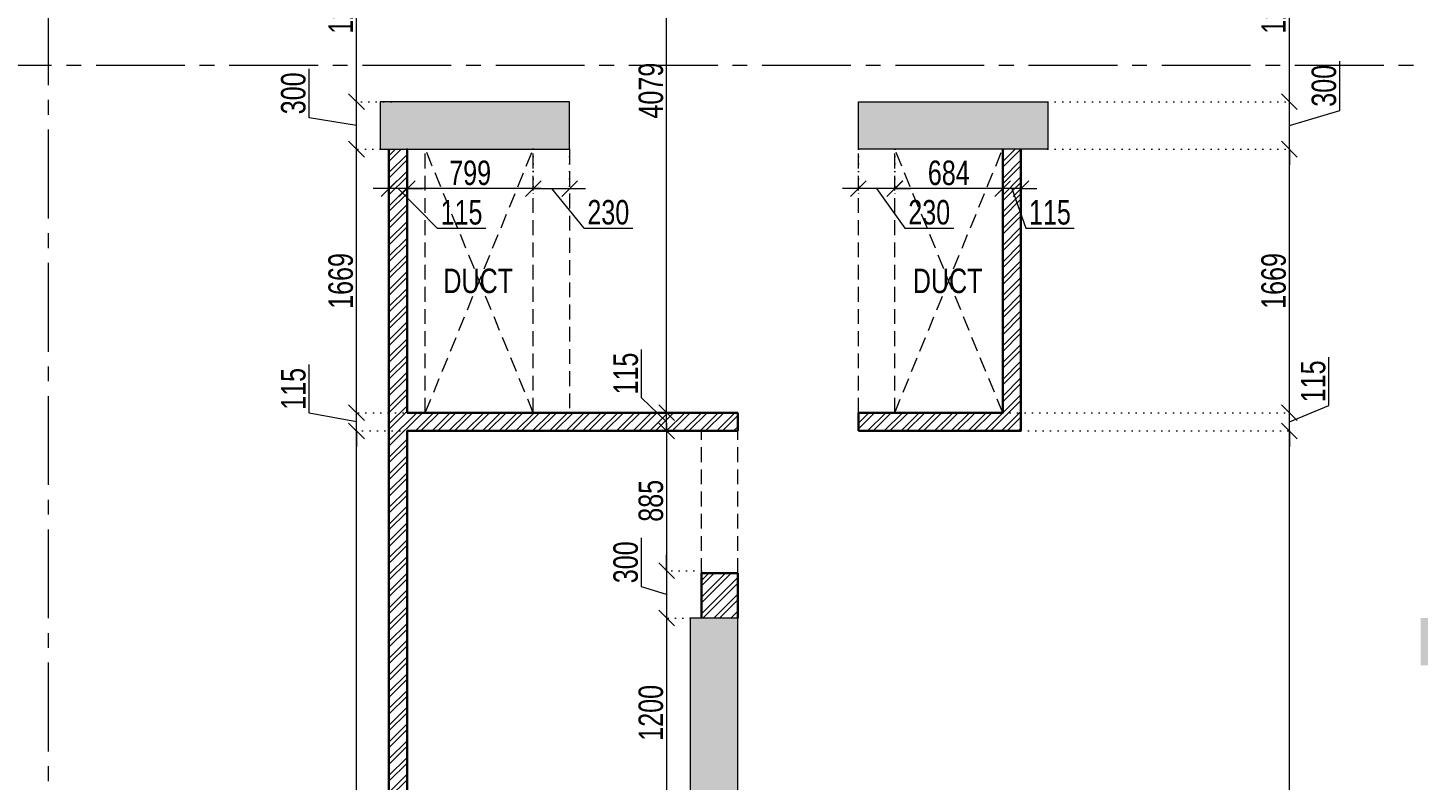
# Model space of a CAD drawing. Header units: inches. Extents: x 785882 to 928568, y 496782 to 576896.
# Drawn here: x 795349 to 804155, y 541378 to 546141 of the extents above; entities that cross this region are included whole.
import ezdxf

# ---------------------------------------------------------------- set-up
doc = ezdxf.new("R2010")
doc.units = ezdxf.units.IN
doc.header["$LTSCALE"] = 750
doc.header["$MEASUREMENT"] = 0
for name, pattern in [('CENTER', [2, 1.25, -0.25, 0.25, -0.25]), ('CENTER2', [1.125, 0.75, -0.125, 0.125, -0.125]), ('DOT', [0.25, 0, -0.25]), ('HIDDEN2', [0.1875, 0.125, -0.0625])]:
    doc.linetypes.add(name, pattern=pattern)
for name, color, linetype, lineweight in [('COLUMN', 5, 'Continuous', 13), ('DIMENSION WORKING-MSA', 222, 'Continuous', 13), ('DOTTED LINE-MSA', 3, 'HIDDEN2', 13), ('SECTION LINE', 14, 'CENTER', 9), ('TEXT ROOM NAME-MSA', 210, 'Continuous', 13), ('WALL HATCH-MSA', 251, 'Continuous', 9), ('WALL-MSA', 32, 'Continuous', 30)]:
    doc.layers.add(name, color=color, linetype=linetype, lineweight=lineweight)
doc.layers.add('R.C.C HATCH-MSA', color=250, linetype='Continuous')
doc.styles.add('AR', font='swisscl.ttf')
doc.styles.add('Arial-Reg', font='swisscl.ttf', dxfattribs={"height": 155})
doc.dimstyles.new('WORKING DIM', dxfattribs={"dimtxt": 155, "dimasz": 100, "dimexe": 50, "dimexo": 0, "dimgap": 20, "dimtad": 1, "dimdec": 0, "dimzin": 0, "dimdsep": 46, "dimtxsty": 'AR', "dimblk": 'OBLIQUE', "dimcen": 0.09, "dimdle": 50, "dimclrd": 256, "dimclre": 250, "dimclrt": 256, "dimadec": 0, "dimazin": 0, "dimtfac": 1, "dimtdec": 0, "dimtofl": 0, "dimtmove": 1, "dimatfit": 0, "dimfxl": 1, "dimtolj": 1, "dimtzin": 0, "dimlwd": -1, "dimlwe": -1, "dimarcsym": 0})
pattern_1 = [(45, (-805741.795, -515731.36), (-53.0330086, 53.0330086), []), (45, (-805706.44, -515731.36), (-53.0330086, 53.0330086), [])]

# ---------------------------------------------------------------- blocks, each defined once
blk = doc.blocks.new('_Oblique')
at = {"color": 0, "linetype": 'ByBlock', "lineweight": -2}
blk.add_line((-0.5, -0.5), (0.5, 0.5), dxfattribs=at)
blk = doc.blocks.new('*D2720')
at = {"layer": 'Defpoints', "color": 0, "ltscale": 0.25, "transparency": 16777216}
for p in [(801638.7, 543589.2), (803339.3, 543589.2), (801004.5, 537108.3)]:
    blk.add_point(p, dxfattribs=at)
at = {"layer": 'DIMENSION WORKING-MSA', "ltscale": 0.25, "transparency": 16777216}
blk.add_line((803339.3, 537058.3), (803339.3, 543639.2), dxfattribs=at)
at = {"layer": 'DIMENSION WORKING-MSA', "color": 250, "linetype": 'DOT', "ltscale": 0.25, "transparency": 16777216}
for p, q in [((801638.7, 543589.2), (803389.3, 543589.2)), ((801004.5, 537108.3), (803389.3, 537108.3))]:
    blk.add_line(p, q, dxfattribs=at)
at = {"layer": 'DIMENSION WORKING-MSA', "ltscale": 0.25, "transparency": 16777216, "xscale": 100, "yscale": 100, "zscale": 100}
for p, rotation in [((803339.3, 543589.2), 90), ((803339.3, 537108.3), 270)]:
    blk.add_blockref('_Oblique', p, dxfattribs=dict(at, rotation=rotation))
at = {"layer": 'DIMENSION WORKING-MSA', "ltscale": 0.25, "transparency": 16777216, "insert": (803239.9, 540348.7), "char_height": 155, "attachment_point": 5, "rotation": 90, "style": 'AR'}
blk.add_mtext('\\A1;6481', dxfattribs=at)
blk = doc.blocks.new('*D2721')
at = {"layer": 'Defpoints', "color": 0, "ltscale": 0.25, "transparency": 16777216}
for p in [(801523.7, 543704.2), (803339.3, 543704.2), (801638.7, 543589.2)]:
    blk.add_point(p, dxfattribs=at)
at = {"layer": 'DIMENSION WORKING-MSA', "ltscale": 0.25, "transparency": 16777216}
for p, q in [((803589.3, 543749.6), (803589.3, 544056.4)), ((803339.3, 543704.2), (803339.3, 543804.2)), ((803339.3, 543646.7), (803589.3, 543749.6)), ((803339.3, 543589.2), (803339.3, 543704.2)), ((803339.3, 543589.2), (803339.3, 543489.2))]:
    blk.add_line(p, q, dxfattribs=at)
at = {"layer": 'DIMENSION WORKING-MSA', "color": 250, "linetype": 'DOT', "ltscale": 0.25, "transparency": 16777216}
for p, q in [((801523.7, 543704.2), (803389.3, 543704.2)), ((801638.7, 543589.2), (803389.3, 543589.2))]:
    blk.add_line(p, q, dxfattribs=at)
at = {"layer": 'DIMENSION WORKING-MSA', "ltscale": 0.25, "transparency": 16777216, "xscale": 100, "yscale": 100, "zscale": 100}
for p, rotation in [((803339.3, 543704.2), 270), ((803339.3, 543589.2), 90)]:
    blk.add_blockref('_Oblique', p, dxfattribs=dict(at, rotation=rotation))
at = {"layer": 'DIMENSION WORKING-MSA', "ltscale": 0.25, "transparency": 16777216, "insert": (803490.2, 543903), "char_height": 155, "attachment_point": 5, "rotation": 90, "style": 'AR'}
blk.add_mtext('\\A1;115', dxfattribs=at)
blk = doc.blocks.new('*D2722')
at = {"layer": 'Defpoints', "color": 0, "ltscale": 0.25, "transparency": 16777216}
for p in [(801809.3, 545373.2), (803339.3, 545373.2), (801523.7, 543704.2)]:
    blk.add_point(p, dxfattribs=at)
at = {"layer": 'DIMENSION WORKING-MSA', "color": 250, "linetype": 'DOT', "ltscale": 0.25, "transparency": 16777216}
for p, q in [((801809.3, 545373.2), (803389.3, 545373.2)), ((801523.7, 543704.2), (803389.3, 543704.2))]:
    blk.add_line(p, q, dxfattribs=at)
at = {"layer": 'DIMENSION WORKING-MSA', "ltscale": 0.25, "transparency": 16777216}
blk.add_line((803339.3, 543654.2), (803339.3, 545423.2), dxfattribs=at)
at = {"layer": 'DIMENSION WORKING-MSA', "ltscale": 0.25, "transparency": 16777216, "xscale": 100, "yscale": 100, "zscale": 100}
for p, rotation in [((803339.3, 545373.2), 90), ((803339.3, 543704.2), 270)]:
    blk.add_blockref('_Oblique', p, dxfattribs=dict(at, rotation=rotation))
at = {"layer": 'DIMENSION WORKING-MSA', "ltscale": 0.25, "transparency": 16777216, "insert": (803239.9, 544538.7), "char_height": 155, "attachment_point": 5, "rotation": 90, "style": 'AR'}
blk.add_mtext('\\A1;1669', dxfattribs=at)
blk = doc.blocks.new('*D2723')
at = {"layer": 'Defpoints', "color": 0, "ltscale": 0.25, "transparency": 16777216}
for p in [(801809.3, 545673.2), (803339.3, 545673.2), (801809.3, 545373.2)]:
    blk.add_point(p, dxfattribs=at)
at = {"layer": 'DIMENSION WORKING-MSA', "ltscale": 0.25, "transparency": 16777216}
for p, q in [((803657.7, 545618.7), (803657.7, 545929.7)), ((803339.3, 545673.2), (803339.3, 545773.2)), ((803339.3, 545373.2), (803339.3, 545673.2)), ((803339.3, 545523.2), (803657.7, 545618.7)), ((803339.3, 545373.2), (803339.3, 545273.2))]:
    blk.add_line(p, q, dxfattribs=at)
at = {"layer": 'DIMENSION WORKING-MSA', "color": 250, "linetype": 'DOT', "ltscale": 0.25, "transparency": 16777216}
for p, q in [((801809.3, 545673.2), (803389.3, 545673.2)), ((801809.3, 545373.2), (803389.3, 545373.2))]:
    blk.add_line(p, q, dxfattribs=at)
at = {"layer": 'DIMENSION WORKING-MSA', "ltscale": 0.25, "transparency": 16777216, "xscale": 100, "yscale": 100, "zscale": 100}
for p, rotation in [((803339.3, 545673.2), 270), ((803339.3, 545373.2), 90)]:
    blk.add_blockref('_Oblique', p, dxfattribs=dict(at, rotation=rotation))
at = {"layer": 'DIMENSION WORKING-MSA', "ltscale": 0.25, "transparency": 16777216, "insert": (803558.3, 545774.2), "char_height": 155, "attachment_point": 5, "rotation": 90, "style": 'AR'}
blk.add_mtext('\\A1;300', dxfattribs=at)
blk = doc.blocks.new('*D2724')
at = {"layer": 'Defpoints', "color": 0, "ltscale": 0.25, "transparency": 16777216}
for p in [(801729.2, 546888.2), (803339.3, 546888.2), (801809.3, 545673.2)]:
    blk.add_point(p, dxfattribs=at)
at = {"layer": 'DIMENSION WORKING-MSA', "color": 250, "linetype": 'DOT', "ltscale": 0.25, "transparency": 16777216}
for p, q in [((801729.2, 546888.2), (803389.3, 546888.2)), ((801809.3, 545673.2), (803389.3, 545673.2))]:
    blk.add_line(p, q, dxfattribs=at)
at = {"layer": 'DIMENSION WORKING-MSA', "ltscale": 0.25, "transparency": 16777216}
blk.add_line((803339.3, 545623.2), (803339.3, 546938.2), dxfattribs=at)
at = {"layer": 'DIMENSION WORKING-MSA', "ltscale": 0.25, "transparency": 16777216, "xscale": 100, "yscale": 100, "zscale": 100}
for p, rotation in [((803339.3, 546888.2), 90), ((803339.3, 545673.2), 270)]:
    blk.add_blockref('_Oblique', p, dxfattribs=dict(at, rotation=rotation))
at = {"layer": 'DIMENSION WORKING-MSA', "ltscale": 0.25, "transparency": 16777216, "insert": (803239.9, 546280.7), "char_height": 155, "attachment_point": 5, "rotation": 90, "style": 'AR'}
blk.add_mtext('\\A1;1215', dxfattribs=at)
blk = doc.blocks.new('*D2429')
at = {"layer": 'Defpoints', "color": 0, "ltscale": 0.25, "transparency": 16777216}
for p in [(797430.5, 543589.2), (797751.1, 543589.2), (797751.1, 536993.3)]:
    blk.add_point(p, dxfattribs=at)
at = {"layer": 'DIMENSION WORKING-MSA', "ltscale": 0.25, "transparency": 16777216}
blk.add_line((797430.5, 536943.3), (797430.5, 543639.2), dxfattribs=at)
at = {"layer": 'DIMENSION WORKING-MSA', "color": 250, "linetype": 'DOT', "ltscale": 0.25, "transparency": 16777216}
for p, q in [((797751.1, 543589.2), (797380.5, 543589.2)), ((797751.1, 536993.3), (797380.5, 536993.3))]:
    blk.add_line(p, q, dxfattribs=at)
at = {"layer": 'DIMENSION WORKING-MSA', "ltscale": 0.25, "transparency": 16777216, "xscale": 100, "yscale": 100, "zscale": 100}
for p, rotation in [((797430.5, 543589.2), 90), ((797430.5, 536993.3), 270)]:
    blk.add_blockref('_Oblique', p, dxfattribs=dict(at, rotation=rotation))
at = {"layer": 'DIMENSION WORKING-MSA', "ltscale": 0.25, "transparency": 16777216, "insert": (797331.1, 540291.2), "char_height": 155, "attachment_point": 5, "rotation": 90, "style": 'AR'}
blk.add_mtext('\\A1;6596', dxfattribs=at)
blk = doc.blocks.new('*D2430')
at = {"layer": 'Defpoints', "color": 0, "ltscale": 0.25, "transparency": 16777216}
for p in [(797430.5, 543704.2), (797866.1, 543704.2), (797751.1, 543589.2)]:
    blk.add_point(p, dxfattribs=at)
at = {"layer": 'DIMENSION WORKING-MSA', "ltscale": 0.25, "transparency": 16777216}
for p, q in [((797130.5, 543702), (797130.5, 544008.8)), ((797430.5, 543704.2), (797430.5, 543804.2)), ((797430.5, 543646.7), (797130.5, 543702)), ((797430.5, 543589.2), (797430.5, 543704.2)), ((797430.5, 543589.2), (797430.5, 543489.2))]:
    blk.add_line(p, q, dxfattribs=at)
at = {"layer": 'DIMENSION WORKING-MSA', "color": 250, "linetype": 'DOT', "ltscale": 0.25, "transparency": 16777216}
for p, q in [((797866.1, 543704.2), (797380.5, 543704.2)), ((797751.1, 543589.2), (797380.5, 543589.2))]:
    blk.add_line(p, q, dxfattribs=at)
at = {"layer": 'DIMENSION WORKING-MSA', "ltscale": 0.25, "transparency": 16777216, "xscale": 100, "yscale": 100, "zscale": 100}
for p, rotation in [((797430.5, 543704.2), 270), ((797430.5, 543589.2), 90)]:
    blk.add_blockref('_Oblique', p, dxfattribs=dict(at, rotation=rotation))
at = {"layer": 'DIMENSION WORKING-MSA', "ltscale": 0.25, "transparency": 16777216, "insert": (797031.4, 543855.4), "char_height": 155, "attachment_point": 5, "rotation": 90, "style": 'AR'}
blk.add_mtext('\\A1;115', dxfattribs=at)
blk = doc.blocks.new('*D2431')
at = {"layer": 'Defpoints', "color": 0, "ltscale": 0.25, "transparency": 16777216}
for p in [(797430.5, 545373.2), (797580.5, 545373.2), (797866.1, 543704.2)]:
    blk.add_point(p, dxfattribs=at)
at = {"layer": 'DIMENSION WORKING-MSA', "color": 250, "linetype": 'DOT', "ltscale": 0.25, "transparency": 16777216}
for p, q in [((797580.5, 545373.2), (797380.5, 545373.2)), ((797866.1, 543704.2), (797380.5, 543704.2))]:
    blk.add_line(p, q, dxfattribs=at)
at = {"layer": 'DIMENSION WORKING-MSA', "ltscale": 0.25, "transparency": 16777216}
blk.add_line((797430.5, 543654.2), (797430.5, 545423.2), dxfattribs=at)
at = {"layer": 'DIMENSION WORKING-MSA', "ltscale": 0.25, "transparency": 16777216, "xscale": 100, "yscale": 100, "zscale": 100}
for p, rotation in [((797430.5, 545373.2), 90), ((797430.5, 543704.2), 270)]:
    blk.add_blockref('_Oblique', p, dxfattribs=dict(at, rotation=rotation))
at = {"layer": 'DIMENSION WORKING-MSA', "ltscale": 0.25, "transparency": 16777216, "insert": (797331.1, 544538.7), "char_height": 155, "attachment_point": 5, "rotation": 90, "style": 'AR'}
blk.add_mtext('\\A1;1669', dxfattribs=at)
blk = doc.blocks.new('*D2432')
at = {"layer": 'Defpoints', "color": 0, "ltscale": 0.25, "transparency": 16777216}
for p in [(797430.5, 545673.2), (797649.3, 545673.2), (797580.5, 545373.2)]:
    blk.add_point(p, dxfattribs=at)
at = {"layer": 'DIMENSION WORKING-MSA', "ltscale": 0.25, "transparency": 16777216}
for p, q in [((797130.5, 545571), (797130.5, 545882)), ((797430.5, 545323.2), (797430.5, 545723.2)), ((797430.5, 545523.2), (797130.5, 545571))]:
    blk.add_line(p, q, dxfattribs=at)
at = {"layer": 'DIMENSION WORKING-MSA', "color": 250, "linetype": 'DOT', "ltscale": 0.25, "transparency": 16777216}
for p, q in [((797649.3, 545673.2), (797380.5, 545673.2)), ((797580.5, 545373.2), (797380.5, 545373.2))]:
    blk.add_line(p, q, dxfattribs=at)
at = {"layer": 'DIMENSION WORKING-MSA', "ltscale": 0.25, "transparency": 16777216, "xscale": 100, "yscale": 100, "zscale": 100}
for p, rotation in [((797430.5, 545673.2), 90), ((797430.5, 545373.2), 270)]:
    blk.add_blockref('_Oblique', p, dxfattribs=dict(at, rotation=rotation))
at = {"layer": 'DIMENSION WORKING-MSA', "ltscale": 0.25, "transparency": 16777216, "insert": (797031, 545726.5), "char_height": 155, "attachment_point": 5, "rotation": 90, "style": 'AR'}
blk.add_mtext('\\A1;300', dxfattribs=at)
blk = doc.blocks.new('*D2433')
at = {"layer": 'Defpoints', "color": 0, "ltscale": 0.25, "transparency": 16777216}
for p in [(797430.5, 546888.2), (797660.6, 546888.2), (797649.3, 545673.2)]:
    blk.add_point(p, dxfattribs=at)
at = {"layer": 'DIMENSION WORKING-MSA', "color": 250, "linetype": 'DOT', "ltscale": 0.25, "transparency": 16777216}
for p, q in [((797660.6, 546888.2), (797380.5, 546888.2)), ((797649.3, 545673.2), (797380.5, 545673.2))]:
    blk.add_line(p, q, dxfattribs=at)
at = {"layer": 'DIMENSION WORKING-MSA', "ltscale": 0.25, "transparency": 16777216}
blk.add_line((797430.5, 545623.2), (797430.5, 546938.2), dxfattribs=at)
at = {"layer": 'DIMENSION WORKING-MSA', "ltscale": 0.25, "transparency": 16777216, "xscale": 100, "yscale": 100, "zscale": 100}
for p, rotation in [((797430.5, 546888.2), 90), ((797430.5, 545673.2), 270)]:
    blk.add_blockref('_Oblique', p, dxfattribs=dict(at, rotation=rotation))
at = {"layer": 'DIMENSION WORKING-MSA', "ltscale": 0.25, "transparency": 16777216, "insert": (797331.1, 546280.7), "char_height": 155, "attachment_point": 5, "rotation": 90, "style": 'AR'}
blk.add_mtext('\\A1;1215', dxfattribs=at)
blk = doc.blocks.new('*D2464')
at = {"layer": 'Defpoints', "color": 0, "ltscale": 0.25, "transparency": 16777216}
for p in [(799614.9, 543589.2), (799394.9, 542704.2), (799614.9, 542704.2)]:
    blk.add_point(p, dxfattribs=at)
at = {"layer": 'DIMENSION WORKING-MSA', "ltscale": 0.25, "transparency": 16777216}
blk.add_line((799394.9, 543639.2), (799394.9, 542654.2), dxfattribs=at)
at = {"layer": 'DIMENSION WORKING-MSA', "color": 250, "linetype": 'DOT', "ltscale": 0.25, "transparency": 16777216}
for p, q in [((799614.9, 543589.2), (799344.9, 543589.2)), ((799614.9, 542704.2), (799344.9, 542704.2))]:
    blk.add_line(p, q, dxfattribs=at)
at = {"layer": 'DIMENSION WORKING-MSA', "ltscale": 0.25, "transparency": 16777216, "xscale": 100, "yscale": 100, "zscale": 100}
for p, rotation in [((799394.9, 543589.2), 90), ((799394.9, 542704.2), 270)]:
    blk.add_blockref('_Oblique', p, dxfattribs=dict(at, rotation=rotation))
at = {"layer": 'DIMENSION WORKING-MSA', "ltscale": 0.25, "transparency": 16777216, "insert": (799295.5, 543146.7), "char_height": 155, "attachment_point": 5, "rotation": 90, "style": 'AR'}
blk.add_mtext('\\A1;885', dxfattribs=at)
blk = doc.blocks.new('*D2469')
at = {"layer": 'Defpoints', "color": 0, "ltscale": 0.25, "transparency": 16777216}
for p in [(799614.9, 542704.2), (799394.9, 542404.2), (799544.9, 542404.2)]:
    blk.add_point(p, dxfattribs=at)
at = {"layer": 'DIMENSION WORKING-MSA', "ltscale": 0.25, "transparency": 16777216}
for p, q in [((799235.4, 542602), (799235.4, 542913)), ((799394.9, 542704.2), (799394.9, 542804.2)), ((799394.9, 542704.2), (799394.9, 542404.2)), ((799394.9, 542554.2), (799235.4, 542602)), ((799394.9, 542404.2), (799394.9, 542304.2))]:
    blk.add_line(p, q, dxfattribs=at)
at = {"layer": 'DIMENSION WORKING-MSA', "color": 250, "linetype": 'DOT', "ltscale": 0.25, "transparency": 16777216}
for p, q in [((799614.9, 542704.2), (799344.9, 542704.2)), ((799544.9, 542404.2), (799344.9, 542404.2))]:
    blk.add_line(p, q, dxfattribs=at)
at = {"layer": 'DIMENSION WORKING-MSA', "ltscale": 0.25, "transparency": 16777216, "xscale": 100, "yscale": 100, "zscale": 100}
for p, rotation in [((799394.9, 542704.2), 270), ((799394.9, 542404.2), 90)]:
    blk.add_blockref('_Oblique', p, dxfattribs=dict(at, rotation=rotation))
at = {"layer": 'DIMENSION WORKING-MSA', "ltscale": 0.25, "transparency": 16777216, "insert": (799135.9, 542757.5), "char_height": 155, "attachment_point": 5, "rotation": 90, "style": 'AR'}
blk.add_mtext('\\A1;300', dxfattribs=at)
blk = doc.blocks.new('*D2470')
at = {"layer": 'Defpoints', "color": 0, "ltscale": 0.25, "transparency": 16777216}
for p in [(799544.9, 542404.2), (799394.9, 541204.2), (799544.9, 541204.2)]:
    blk.add_point(p, dxfattribs=at)
at = {"layer": 'DIMENSION WORKING-MSA', "ltscale": 0.25, "transparency": 16777216}
blk.add_line((799394.9, 542454.2), (799394.9, 541154.2), dxfattribs=at)
at = {"layer": 'DIMENSION WORKING-MSA', "color": 250, "linetype": 'DOT', "ltscale": 0.25, "transparency": 16777216}
for p, q in [((799544.9, 542404.2), (799344.9, 542404.2)), ((799544.9, 541204.2), (799344.9, 541204.2))]:
    blk.add_line(p, q, dxfattribs=at)
at = {"layer": 'DIMENSION WORKING-MSA', "ltscale": 0.25, "transparency": 16777216, "xscale": 100, "yscale": 100, "zscale": 100}
for p, rotation in [((799394.9, 542404.2), 90), ((799394.9, 541204.2), 270)]:
    blk.add_blockref('_Oblique', p, dxfattribs=dict(at, rotation=rotation))
at = {"layer": 'DIMENSION WORKING-MSA', "ltscale": 0.25, "transparency": 16777216, "insert": (799295.5, 541804.2), "char_height": 155, "attachment_point": 5, "rotation": 90, "style": 'AR'}
blk.add_mtext('\\A1;1200', dxfattribs=at)
blk = doc.blocks.new('*D2489')
at = {"layer": 'Defpoints', "color": 0, "ltscale": 0.25, "transparency": 16777216}
for p in [(799394.9, 543704.2), (799394.9, 543704.2), (799394.9, 543589.2)]:
    blk.add_point(p, dxfattribs=at)
at = {"layer": 'DIMENSION WORKING-MSA', "ltscale": 0.25, "transparency": 16777216}
for p, q in [((799235.8, 543798.7), (799235.8, 544105.6)), ((799394.9, 543646.7), (799235.8, 543798.7)), ((799394.9, 543704.2), (799394.9, 543804.2)), ((799394.9, 543589.2), (799394.9, 543704.2)), ((799394.9, 543589.2), (799394.9, 543489.2))]:
    blk.add_line(p, q, dxfattribs=at)
at = {"layer": 'DIMENSION WORKING-MSA', "color": 250, "linetype": 'DOT', "ltscale": 0.25, "transparency": 16777216}
for p, q in [((799394.9, 543704.2), (799344.9, 543704.2)), ((799394.9, 543589.2), (799344.9, 543589.2))]:
    blk.add_line(p, q, dxfattribs=at)
at = {"layer": 'DIMENSION WORKING-MSA', "ltscale": 0.25, "transparency": 16777216, "xscale": 100, "yscale": 100, "zscale": 100}
for p, rotation in [((799394.9, 543704.2), 270), ((799394.9, 543589.2), 90)]:
    blk.add_blockref('_Oblique', p, dxfattribs=dict(at, rotation=rotation))
at = {"layer": 'DIMENSION WORKING-MSA', "ltscale": 0.25, "transparency": 16777216, "insert": (799136.7, 543952.2), "char_height": 155, "attachment_point": 5, "rotation": 90, "style": 'AR'}
blk.add_mtext('\\A1;115', dxfattribs=at)
blk = doc.blocks.new('*D2491')
at = {"layer": 'Defpoints', "color": 0, "ltscale": 0.25, "transparency": 16777216}
for p in [(799394.9, 547783), (799394.9, 547783), (799394.9, 543704.2)]:
    blk.add_point(p, dxfattribs=at)
at = {"layer": 'DIMENSION WORKING-MSA', "ltscale": 0.25, "transparency": 16777216}
blk.add_line((799394.9, 543654.2), (799394.9, 547833), dxfattribs=at)
at = {"layer": 'DIMENSION WORKING-MSA', "color": 250, "linetype": 'DOT', "ltscale": 0.25, "transparency": 16777216}
for p, q in [((799394.9, 547783), (799344.9, 547783)), ((799394.9, 543704.2), (799344.9, 543704.2))]:
    blk.add_line(p, q, dxfattribs=at)
at = {"layer": 'DIMENSION WORKING-MSA', "ltscale": 0.25, "transparency": 16777216, "xscale": 100, "yscale": 100, "zscale": 100}
for p, rotation in [((799394.9, 547783), 90), ((799394.9, 543704.2), 270)]:
    blk.add_blockref('_Oblique', p, dxfattribs=dict(at, rotation=rotation))
at = {"layer": 'DIMENSION WORKING-MSA', "ltscale": 0.25, "transparency": 16777216, "insert": (799295.5, 545743.6), "char_height": 155, "attachment_point": 5, "rotation": 90, "style": 'AR'}
blk.add_mtext('\\A1;4079', dxfattribs=at)
blk = doc.blocks.new('*D2590')
at = {"layer": 'Defpoints', "color": 0, "ltscale": 0.25, "transparency": 16777216}
for p in [(797751.1, 545374.6), (798549.9, 545373.2), (797751.1, 545123.2)]:
    blk.add_point(p, dxfattribs=at)
at = {"layer": 'DIMENSION WORKING-MSA', "color": 250, "linetype": 'DOT', "ltscale": 0.25, "transparency": 16777216}
for p, q in [((797751.1, 545374.6), (797751.1, 545073.2)), ((798549.9, 545373.2), (798549.9, 545073.2))]:
    blk.add_line(p, q, dxfattribs=at)
at = {"layer": 'DIMENSION WORKING-MSA', "ltscale": 0.25, "transparency": 16777216}
blk.add_line((798599.9, 545123.2), (797701.1, 545123.2), dxfattribs=at)
at = {"layer": 'DIMENSION WORKING-MSA', "ltscale": 0.25, "transparency": 16777216, "xscale": 100, "yscale": 100, "zscale": 100, "rotation": 180}
blk.add_blockref('_Oblique', (797751.1, 545123.2), dxfattribs=at)
at = {"layer": 'DIMENSION WORKING-MSA', "ltscale": 0.25, "transparency": 16777216, "xscale": 100, "yscale": 100, "zscale": 100}
blk.add_blockref('_Oblique', (798549.9, 545123.2), dxfattribs=at)
at = {"layer": 'DIMENSION WORKING-MSA', "ltscale": 0.25, "transparency": 16777216, "insert": (798150.5, 545222.4), "char_height": 155, "attachment_point": 5, "style": 'AR'}
blk.add_mtext('\\A1;799', dxfattribs=at)
blk = doc.blocks.new('*D2591')
at = {"layer": 'Defpoints', "color": 0, "ltscale": 0.25, "transparency": 16777216}
for p in [(798550.5, 545374.6), (798780.5, 545373.2), (798780.5, 545123.2)]:
    blk.add_point(p, dxfattribs=at)
at = {"layer": 'DIMENSION WORKING-MSA', "color": 250, "linetype": 'DOT', "ltscale": 0.25, "transparency": 16777216}
for p, q in [((798550.5, 545374.6), (798550.5, 545073.2)), ((798780.5, 545373.2), (798780.5, 545073.2))]:
    blk.add_line(p, q, dxfattribs=at)
at = {"layer": 'DIMENSION WORKING-MSA', "ltscale": 0.25, "transparency": 16777216}
for p, q in [((798550.5, 545123.2), (798450.5, 545123.2)), ((798550.5, 545123.2), (798780.5, 545123.2)), ((798665.5, 545123.2), (798870.1, 544873.2)), ((798780.5, 545123.2), (798880.5, 545123.2)), ((798870.1, 544873.2), (799180.7, 544873.2))]:
    blk.add_line(p, q, dxfattribs=at)
at = {"layer": 'DIMENSION WORKING-MSA', "ltscale": 0.25, "transparency": 16777216, "xscale": 100, "yscale": 100, "zscale": 100}
blk.add_blockref('_Oblique', (798550.5, 545123.2), dxfattribs=at)
at = {"layer": 'DIMENSION WORKING-MSA', "ltscale": 0.25, "transparency": 16777216, "xscale": 100, "yscale": 100, "zscale": 100, "rotation": 180}
blk.add_blockref('_Oblique', (798780.5, 545123.2), dxfattribs=at)
at = {"layer": 'DIMENSION WORKING-MSA', "ltscale": 0.25, "transparency": 16777216, "insert": (799025.4, 544972.6), "char_height": 155, "attachment_point": 5, "style": 'AR'}
blk.add_mtext('\\A1;230', dxfattribs=at)
blk = doc.blocks.new('*D2592')
at = {"layer": 'Defpoints', "color": 0, "ltscale": 0.25, "transparency": 16777216}
for p in [(797636.1, 545373.2), (797751.1, 545373.2), (797636.1, 545123.2)]:
    blk.add_point(p, dxfattribs=at)
at = {"layer": 'DIMENSION WORKING-MSA', "color": 250, "linetype": 'DOT', "ltscale": 0.25, "transparency": 16777216}
for p, q in [((797636.1, 545373.2), (797636.1, 545073.2)), ((797751.1, 545373.2), (797751.1, 545073.2))]:
    blk.add_line(p, q, dxfattribs=at)
at = {"layer": 'DIMENSION WORKING-MSA', "ltscale": 0.25, "transparency": 16777216}
for p, q in [((797636.1, 545123.2), (797536.1, 545123.2)), ((797751.1, 545123.2), (797636.1, 545123.2)), ((797693.6, 545123.2), (797942.5, 544873.2)), ((797751.1, 545123.2), (797851.1, 545123.2)), ((797942.5, 544873.2), (798249.3, 544873.2))]:
    blk.add_line(p, q, dxfattribs=at)
at = {"layer": 'DIMENSION WORKING-MSA', "ltscale": 0.25, "transparency": 16777216, "xscale": 100, "yscale": 100, "zscale": 100}
blk.add_blockref('_Oblique', (797636.1, 545123.2), dxfattribs=at)
at = {"layer": 'DIMENSION WORKING-MSA', "ltscale": 0.25, "transparency": 16777216, "xscale": 100, "yscale": 100, "zscale": 100, "rotation": 180}
blk.add_blockref('_Oblique', (797751.1, 545123.2), dxfattribs=at)
at = {"layer": 'DIMENSION WORKING-MSA', "ltscale": 0.25, "transparency": 16777216, "insert": (798095.9, 544972.2), "char_height": 155, "attachment_point": 5, "style": 'AR'}
blk.add_mtext('\\A1;115', dxfattribs=at)
blk = doc.blocks.new('*D2593')
at = {"layer": 'Defpoints', "color": 0, "ltscale": 0.25, "transparency": 16777216}
for p in [(800839.9, 545373.2), (801523.7, 545374.6), (800839.9, 545123.2)]:
    blk.add_point(p, dxfattribs=at)
at = {"layer": 'DIMENSION WORKING-MSA', "color": 250, "linetype": 'DOT', "ltscale": 0.25, "transparency": 16777216}
for p, q in [((800839.9, 545373.2), (800839.9, 545073.2)), ((801523.7, 545374.6), (801523.7, 545073.2))]:
    blk.add_line(p, q, dxfattribs=at)
at = {"layer": 'DIMENSION WORKING-MSA', "ltscale": 0.25, "transparency": 16777216}
blk.add_line((801573.7, 545123.2), (800789.9, 545123.2), dxfattribs=at)
at = {"layer": 'DIMENSION WORKING-MSA', "ltscale": 0.25, "transparency": 16777216, "xscale": 100, "yscale": 100, "zscale": 100, "rotation": 180}
blk.add_blockref('_Oblique', (800839.9, 545123.2), dxfattribs=at)
at = {"layer": 'DIMENSION WORKING-MSA', "ltscale": 0.25, "transparency": 16777216, "xscale": 100, "yscale": 100, "zscale": 100}
blk.add_blockref('_Oblique', (801523.7, 545123.2), dxfattribs=at)
at = {"layer": 'DIMENSION WORKING-MSA', "ltscale": 0.25, "transparency": 16777216, "insert": (801181.8, 545222.5), "char_height": 155, "attachment_point": 5, "style": 'AR'}
blk.add_mtext('\\A1;684', dxfattribs=at)
blk = doc.blocks.new('*D2594')
at = {"layer": 'Defpoints', "color": 0, "ltscale": 0.25, "transparency": 16777216}
for p in [(800609.3, 545373.2), (800839.3, 545373.2), (800609.3, 545123.2)]:
    blk.add_point(p, dxfattribs=at)
at = {"layer": 'DIMENSION WORKING-MSA', "color": 250, "linetype": 'DOT', "ltscale": 0.25, "transparency": 16777216}
for p, q in [((800609.3, 545373.2), (800609.3, 545073.2)), ((800839.3, 545373.2), (800839.3, 545073.2))]:
    blk.add_line(p, q, dxfattribs=at)
at = {"layer": 'DIMENSION WORKING-MSA', "ltscale": 0.25, "transparency": 16777216}
for p, q in [((800609.3, 545123.2), (800509.3, 545123.2)), ((800839.3, 545123.2), (800609.3, 545123.2)), ((800724.3, 545123.2), (800902.5, 544873.2)), ((800839.3, 545123.2), (800939.3, 545123.2)), ((800902.5, 544873.2), (801213.2, 544873.2))]:
    blk.add_line(p, q, dxfattribs=at)
at = {"layer": 'DIMENSION WORKING-MSA', "ltscale": 0.25, "transparency": 16777216, "xscale": 100, "yscale": 100, "zscale": 100}
blk.add_blockref('_Oblique', (800609.3, 545123.2), dxfattribs=at)
at = {"layer": 'DIMENSION WORKING-MSA', "ltscale": 0.25, "transparency": 16777216, "xscale": 100, "yscale": 100, "zscale": 100, "rotation": 180}
blk.add_blockref('_Oblique', (800839.3, 545123.2), dxfattribs=at)
at = {"layer": 'DIMENSION WORKING-MSA', "ltscale": 0.25, "transparency": 16777216, "insert": (801057.9, 544972.6), "char_height": 155, "attachment_point": 5, "style": 'AR'}
blk.add_mtext('\\A1;230', dxfattribs=at)
blk = doc.blocks.new('*D2595')
at = {"layer": 'Defpoints', "color": 0, "ltscale": 0.25, "transparency": 16777216}
for p in [(801523.7, 545373.2), (801638.7, 545373.2), (801523.7, 545123.2)]:
    blk.add_point(p, dxfattribs=at)
at = {"layer": 'DIMENSION WORKING-MSA', "color": 250, "linetype": 'DOT', "ltscale": 0.25, "transparency": 16777216}
for p, q in [((801523.7, 545373.2), (801523.7, 545073.2)), ((801638.7, 545373.2), (801638.7, 545073.2))]:
    blk.add_line(p, q, dxfattribs=at)
at = {"layer": 'DIMENSION WORKING-MSA', "ltscale": 0.25, "transparency": 16777216}
for p, q in [((801523.7, 545123.2), (801423.7, 545123.2)), ((801638.7, 545123.2), (801523.7, 545123.2)), ((801581.2, 545123.2), (801669.1, 544873.2)), ((801638.7, 545123.2), (801738.7, 545123.2)), ((801669.1, 544873.2), (801976, 544873.2))]:
    blk.add_line(p, q, dxfattribs=at)
at = {"layer": 'DIMENSION WORKING-MSA', "ltscale": 0.25, "transparency": 16777216, "xscale": 100, "yscale": 100, "zscale": 100}
blk.add_blockref('_Oblique', (801523.7, 545123.2), dxfattribs=at)
at = {"layer": 'DIMENSION WORKING-MSA', "ltscale": 0.25, "transparency": 16777216, "xscale": 100, "yscale": 100, "zscale": 100, "rotation": 180}
blk.add_blockref('_Oblique', (801638.7, 545123.2), dxfattribs=at)
at = {"layer": 'DIMENSION WORKING-MSA', "ltscale": 0.25, "transparency": 16777216, "insert": (801822.6, 544972.2), "char_height": 155, "attachment_point": 5, "style": 'AR'}
blk.add_mtext('\\A1;115', dxfattribs=at)
blk = doc.blocks.new('BLOCK-I & J BASEMENT 2 TO GROUND COLOUMN')
at = {"layer": 'R.C.C HATCH-MSA'}
h = blk.add_hatch(color=256, dxfattribs=at)
h.dxf.hatch_style = 1
h.paths.add_polyline_path([(15138.6, -30746.7), (14838.5, -30746.7), (14838.5, -31946.7), (15138.6, -31946.7)])
h.paths.add_polyline_path([(5587.8, -30746.7), (5887.8, -30746.7), (5887.8, -31946.7), (5587.8, -31946.7)])
h.paths.add_polyline_path([(18173.9, -30746.7), (18173.9, -31046.7), (19373.9, -31046.7), (19373.9, -30746.7)])
h.paths.add_polyline_path([(2552.6, -30746.7), (2552.6, -31046.7), (1352.6, -31046.7), (1352.6, -30746.7)])
h.paths.add_polyline_path([(11672.9, -31567.4), (11372.9, -31567.4), (11372.9, -32767.4), (11672.9, -32767.4)])
h.paths.add_polyline_path([(9053.5, -31567.4), (9353.5, -31567.4), (9353.5, -32767.4), (9053.5, -32767.4)])
h.paths.add_polyline_path([(1866.7, -36193.6), (1866.7, -36493.6), (666.7, -36493.6), (666.7, -36193.6)])
h.paths.add_polyline_path([(20059.7, -36193.6), (20059.7, -36493.6), (18859.7, -36493.6), (18859.7, -36193.6)])
h.paths.add_polyline_path([(5887.8, -37763.3), (5887.8, -38063.3), (4687.8, -38063.3), (4687.8, -37763.3)])
h.paths.add_polyline_path([(2495.4, -39281.1), (2495.4, -39581.1), (1295.4, -39581.1), (1295.4, -39281.1)])
h.paths.add_polyline_path([(18231, -39281.1), (18231, -39581.1), (19431, -39581.1), (19431, -39281.1)])
h.paths.add_polyline_path([(10513.2, -38063.3), (10213.2, -38063.3), (10213.2, -36863.3), (10513.2, -36863.3)])
h.paths.add_polyline_path([(15138.6, -28117.8), (14838.5, -28117.8), (14838.5, -26917.8), (15138.6, -26917.8)])
h.paths.add_polyline_path([(5587.8, -28117.8), (5887.8, -28117.8), (5887.8, -26917.8), (5587.8, -26917.8)])
h.paths.add_polyline_path([(18173.9, -28117.8), (18173.9, -27817.8), (19373.9, -27817.8), (19373.9, -28117.8)])
h.paths.add_polyline_path([(2552.6, -28117.8), (2552.6, -27817.8), (1352.6, -27817.8), (1352.6, -28117.8)])
h.paths.add_polyline_path([(11672.9, -27297.1), (11372.9, -27297.1), (11372.9, -26097.1), (11672.9, -26097.1)])
h.paths.add_polyline_path([(9053.5, -27297.1), (9353.5, -27297.1), (9353.5, -26097.1), (9053.5, -26097.1)])
h.paths.add_polyline_path([(1866.7, -22670.9), (1866.7, -22370.9), (666.7, -22370.9), (666.7, -22670.9)])
h.paths.add_polyline_path([(20059.7, -22670.9), (20059.7, -22370.9), (18859.7, -22370.9), (18859.7, -22670.9)])
h.paths.add_polyline_path([(5887.8, -21101.2), (5887.8, -20801.2), (4687.8, -20801.2), (4687.8, -21101.2)])
h.paths.add_polyline_path([(2495.4, -19583.4), (2495.4, -19283.4), (1295.4, -19283.4), (1295.4, -19583.4)])
h.paths.add_polyline_path([(18231, -19583.4), (18231, -19283.4), (19431, -19283.4), (19431, -19583.4)])
h.paths.add_polyline_path([(10513.2, -20801.2), (10213.2, -20801.2), (10213.2, -22001.2), (10513.2, -22001.2)])
h.paths.add_polyline_path([(11277.6, -17832.2), (11277.6, -17532.2), (12477.6, -17532.2), (12477.6, -17832.2)])
h.paths.add_polyline_path([(9448.8, -17832.2), (9448.8, -17532.2), (8248.8, -17532.2), (8248.8, -17832.2)])
h.paths.add_polyline_path([(15810.1, -15622.4), (15810.1, -15322.4), (17010.1, -15322.4), (17010.1, -15622.4)])
h.paths.add_polyline_path([(4916.3, -15622.4), (4916.3, -15322.4), (3716.3, -15322.4), (3716.3, -15622.4)])
h.paths.add_polyline_path([(20726.4, -13444.5), (20726.4, -13144.5), (19131, -13144.5), (19131, -13444.5)])
h.paths.add_polyline_path([(0, -13444.5), (0, -13144.5), (1595.4, -13144.5), (1595.4, -13444.5)])
h.paths.add_polyline_path([(9448.8, -12590.5), (9148.8, -12590.5), (9148.8, -11390.5), (9448.8, -11390.5)])
h.paths.add_polyline_path([(11277.6, -12590.5), (11577.6, -12590.5), (11577.6, -11390.5), (11277.6, -11390.5)])
h.paths.add_polyline_path([(14200.1, -11620.5), (16640.1, -11620.5), (16640.1, -8952.1), (14200.1, -8952.1), (14200.1, -9182.1), (16410.1, -9182.1), (16410.1, -11390.5), (14200.1, -11390.5)])
h.paths.add_polyline_path([(6526.3, -11620.5), (4086.3, -11620.5), (4086.3, -8952.1), (6526.3, -8952.1), (6526.3, -9182.1), (4316.3, -9182.1), (4316.3, -11390.5), (6526.3, -11390.5)])
h.paths.add_polyline_path([(8229.6, -9182.1), (7929.6, -9182.1), (7929.6, -7982.1), (8229.6, -7982.1)])
h.paths.add_polyline_path([(8229.6, -3464.6), (7929.6, -3464.6), (7929.6, -4664.6), (8229.6, -4664.6)])
h.paths.add_polyline_path([(1200, -7353.3), (1200, -7053.3), (0, -7053.3), (0, -7353.3)])
h.paths.add_polyline_path([(3582.8, -4238.3), (3582.8, -3938.3), (2382.8, -3938.3), (2382.8, -4238.3)])
h.paths.add_polyline_path([(8229.6, -609.6), (7929.6, -609.6), (7929.6, -1809.6), (8229.6, -1809.6)])
h.paths.add_polyline_path([(3582.8, 0), (3282.8, 0), (3282.8, -1200), (3582.8, -1200)])
h.paths.add_polyline_path([(0, 0), (0, -300), (1200, -300), (1200, 0)])
h.paths.add_polyline_path([(12496.8, -9182.1), (12796.8, -9182.1), (12796.8, -7982.1), (12496.8, -7982.1)])
h.paths.add_polyline_path([(12496.8, -3464.6), (12796.8, -3464.6), (12796.8, -4664.6), (12496.8, -4664.6)])
h.paths.add_polyline_path([(19526.4, -7353.3), (19526.4, -7053.3), (20726.4, -7053.3), (20726.4, -7353.3)])
h.paths.add_polyline_path([(17143.6, -4238.3), (17143.6, -3938.3), (18343.6, -3938.3), (18343.6, -4238.3)])
h.paths.add_polyline_path([(12496.8, -609.6), (12796.8, -609.6), (12796.8, -1809.6), (12496.8, -1809.6)])
h.paths.add_polyline_path([(17143.6, 0), (17443.6, 0), (17443.6, -1200), (17143.6, -1200)])
h.paths.add_polyline_path([(20726.4, 0), (20726.4, -300), (19526.4, -300), (19526.4, 0)])
h.paths.add_polyline_path([(11277.6, -41032.3), (11277.6, -41332.3), (12477.6, -41332.3), (12477.6, -41032.3)])
h.paths.add_polyline_path([(9448.8, -41032.3), (9448.8, -41332.3), (8248.8, -41332.3), (8248.8, -41032.3)])
h.paths.add_polyline_path([(4916.3, -43242.1), (4916.3, -43542.1), (3716.3, -43542.1), (3716.3, -43242.1)])
h.paths.add_polyline_path([(0, -45420), (0, -45720), (1595.4, -45720), (1595.4, -45420)])
h.paths.add_polyline_path([(15810.1, -43242.1), (15810.1, -43542.1), (17010.1, -43542.1), (17010.1, -43242.1)])
h.paths.add_polyline_path([(20726.4, -45420), (20726.4, -45720), (19131, -45720), (19131, -45420)])
h.paths.add_polyline_path([(9448.8, -46274), (9148.8, -46274), (9148.8, -47474), (9448.8, -47474)])
h.paths.add_polyline_path([(11277.6, -46274), (11577.6, -46274), (11577.6, -47474), (11277.6, -47474)])
h.paths.add_polyline_path([(14200.1, -47244), (16640.1, -47244), (16640.1, -49912.4), (14200.1, -49912.4), (14200.1, -49682.4), (16410.1, -49682.4), (16410.1, -47474), (14200.1, -47474)])
h.paths.add_polyline_path([(6526.3, -47244), (4086.3, -47244), (4086.3, -49912.4), (6526.3, -49912.4), (6526.3, -49682.4), (4316.3, -49682.4), (4316.3, -47474), (6526.3, -47474)])
h.paths.add_polyline_path([(8229.6, -49682.4), (7929.6, -49682.4), (7929.6, -50882.4), (8229.6, -50882.4)])
h.paths.add_polyline_path([(8229.6, -55399.9), (7929.6, -55399.9), (7929.6, -54199.9), (8229.6, -54199.9)])
h.paths.add_polyline_path([(1200, -51511.2), (1200, -51811.2), (0, -51811.2), (0, -51511.2)])
h.paths.add_polyline_path([(3582.8, -52711.2), (3282.8, -52711.2), (3282.8, -51511.2), (3582.8, -51511.2)])
h.paths.add_polyline_path([(8229.6, -58254.9), (7929.6, -58254.9), (7929.6, -57054.9), (8229.6, -57054.9)])
h.paths.add_polyline_path([(3582.8, -58864.5), (3282.8, -58864.5), (3282.8, -57664.5), (3582.8, -57664.5)])
h.paths.add_polyline_path([(0, -57914.5), (300, -57914.5), (300, -58864.5), (0, -58864.5)])
h.paths.add_polyline_path([(12496.8, -49682.4), (12796.8, -49682.4), (12796.8, -50882.4), (12496.8, -50882.4)])
h.paths.add_polyline_path([(12496.8, -55399.9), (12796.8, -55399.9), (12796.8, -54199.9), (12496.8, -54199.9)])
h.paths.add_polyline_path([(19526.4, -51511.2), (19526.4, -51811.2), (20726.4, -51811.2), (20726.4, -51511.2)])
h.paths.add_polyline_path([(17443.6, -51511.2), (17143.6, -51511.2), (17143.6, -52711.2), (17443.6, -52711.2)])
h.paths.add_polyline_path([(12496.8, -58254.9), (12796.8, -58254.9), (12796.8, -57054.9), (12496.8, -57054.9)])
h.paths.add_polyline_path([(17143.6, -58864.5), (17443.6, -58864.5), (17443.6, -57664.5), (17143.6, -57664.5)])
h.paths.add_polyline_path([(20426.4, -58864.5), (20726.4, -58864.5), (20726.4, -57914.5), (20426.4, -57914.5)])
h.paths.add_polyline_path([(14838.5, -37763.3), (14838.5, -38063.3), (16038.5, -38063.3), (16038.5, -37763.3)])
h.paths.add_polyline_path([(14838.5, -21101.2), (14838.5, -20801.2), (16038.5, -20801.2), (16038.5, -21101.2)])
at = {"layer": 'COLUMN'}
for points in [[(9448.8, -17832.2), (9448.8, -17532.2), (8248.8, -17532.2), (8248.8, -17832.2)], [(11277.6, -17832.2), (11277.6, -17532.2), (12477.6, -17532.2), (12477.6, -17832.2)], [(10513.2, -20801.2), (10213.2, -20801.2), (10213.2, -22001.2), (10513.2, -22001.2)]]:
    blk.add_lwpolyline(points, close=True, dxfattribs=at)
blk = doc.blocks.new('A$C37e82350')
at = {"layer": 'SECTION LINE', "linetype": 'CENTER2'}
for points in [[(17358.7, 15657), (17302.2, 15657), (17302.2, -11419.6), (17346.3, -11419.6)], [(-2541.6, -2026.8), (-2541.6, -2083.3), (61391, -2083.3), (61391, -2039.2)]]:
    blk.add_lwpolyline(points, dxfattribs=at)
blk = doc.blocks.new('A$C2d1cd656')
at = {"layer": 'WALL HATCH-MSA'}
h = blk.add_hatch(dxfattribs=at)
h.set_pattern_fill('ANSI32', color=256, scale=200)
h.set_pattern_definition(pattern_1)
h.paths.add_polyline_path([(-5896.9, 26957.8), (-6126.9, 26957.8), (-6126.9, 26672.8), (-5896.9, 26672.8)], flags=17)
h.paths.add_polyline_path([(-6961.3, 27972.8), (-7191.3, 27972.8), (-7990.7, 27972.8), (-7990.7, 29641.8), (-8105.7, 29641.8), (-8105.7, 21146.9), (-7356.6, 21146.9), (-7356.6, 21261.9), (-7990.7, 21261.9), (-7990.7, 27857.8), (-5896.9, 27857.8), (-5896.9, 27972.8)])
h = blk.add_hatch(dxfattribs=at)
h.set_pattern_fill('ANSI32', color=256, scale=200)
h.set_pattern_definition(pattern_1)
h.paths.add_polyline_path([(-4902.5, 27972.8), (-5132.5, 27972.8), (-5132.5, 27857.8), (-4103.1, 27857.8), (-4103.1, 29641.8), (-4218.1, 29641.8), (-4218.1, 27972.8), (-4218.1, 27972.8)])
at = {"layer": 'DOTTED LINE-MSA'}
for p, q in [((-7191.3, 27972.8), (-7875.7, 29643.2)), ((-7875.7, 27972.8), (-7191.3, 29643.2)), ((-7875.7, 27972.8), (-7875.7, 29643.2)), ((-7191.3, 27972.8), (-7191.3, 29643.2)), ((-6961.3, 29641.8), (-6961.3, 27972.8)), ((-5132.5, 27972.8), (-5132.5, 29643.2)), ((-4902.5, 27972.8), (-4902.5, 29643.2)), ((-4902.5, 27972.8), (-4218.1, 29643.2)), ((-4218.1, 27972.8), (-4902.5, 29643.2)), ((-6126.9, 26957.8), (-6126.9, 27857.8)), ((-5896.9, 26957.8), (-5896.9, 27857.8))]:
    blk.add_line(p, q, dxfattribs=at)
at = {"layer": 'WALL-MSA'}
for p, q in [((-8105.7, 29641.8), (-8105.7, 21146.9)), ((-7990.7, 27972.8), (-7990.7, 29641.8)), ((-4218.1, 27972.8), (-4218.1, 29643.2)), ((-4103.1, 27857.8), (-4103.1, 29641.8)), ((-5896.9, 27972.8), (-7990.7, 27972.8)), ((-5896.9, 27857.8), (-5896.9, 27972.8)), ((-5132.5, 27972.8), (-5132.5, 27857.8)), ((-5132.5, 27972.8), (-4218.1, 27972.8)), ((-7990.7, 21261.9), (-7990.7, 27857.8)), ((-7990.7, 27857.8), (-5896.9, 27857.8)), ((-4103.1, 27857.8), (-5132.5, 27857.8)), ((-5896.9, 26957.8), (-6126.9, 26957.8)), ((-6126.9, 26957.8), (-6126.9, 26672.8)), ((-5896.9, 26672.8), (-5896.9, 26957.8))]:
    blk.add_line(p, q, dxfattribs=at)
at = {"color": 2, "rotation": 270}
blk.add_blockref('A$C37e82350', (-8180.5, 47474), dxfattribs=at)
at = {"layer": 'COLUMN'}
blk.add_blockref('BLOCK-I & J BASEMENT 2 TO GROUND COLOUMN', (-16410.1, 47474), dxfattribs=at)
at = {"layer": 'TEXT ROOM NAME-MSA', "lineweight": 0, "style": 'Arial-Reg'}
for p in [(-7761, 28730.3), (-4787.8, 28730.3)]:
    blk.add_text('DUCT', height=155, dxfattribs=at).set_placement(p)

msp = doc.modelspace()

# ---------------------------------------------------------------- block references
msp.add_blockref('A$C2d1cd656', (805741.8, 515731.4))

# ---------------------------------------------------------------- dimensions: what is measured, and where the dimension line sits
at = {"layer": 'DIMENSION WORKING-MSA', "ltscale": 0.25}
for base, p1, p2, picture, middle in [((799394.9, 547783), (799394.9, 543704.2), (799394.9, 547783), '*D2491', (799295.5, 545743.6)), ((797430.5, 546888.2), (797649.3, 545673.2), (797660.6, 546888.2), '*D2433', (797331.1, 546280.7)), ((803339.3, 546888.2), (801809.3, 545673.2), (801729.2, 546888.2), '*D2724', (803239.9, 546280.7)), ((803339.3, 545673.2), (801809.3, 545373.2), (801809.3, 545673.2), '*D2723', (803558.3, 545638.7)), ((797430.5, 545373.2), (797866.1, 543704.2), (797580.5, 545373.2), '*D2431', (797331.1, 544538.7)), ((803339.3, 545373.2), (801523.7, 543704.2), (801809.3, 545373.2), '*D2722', (803239.9, 544538.7)), ((797430.5, 543589.2), (797751.1, 536993.3), (797751.1, 543589.2), '*D2429', (797331.1, 540291.2)), ((799394.9, 542704.2), (799614.9, 543589.2), (799614.9, 542704.2), '*D2464', (799295.5, 543146.7)), ((803339.3, 543589.2), (801004.5, 537108.3), (801638.7, 543589.2), '*D2720', (803239.9, 540348.7)), ((799394.9, 542404.2), (799614.9, 542704.2), (799544.9, 542404.2), '*D2469', (799135.9, 542622)), ((799394.9, 541204.2), (799544.9, 542404.2), (799544.9, 541204.2), '*D2470', (799295.5, 541804.2))]:
    dim = msp.add_linear_dim(base=base, p1=p1, p2=p2, angle=90, dimstyle='WORKING DIM', dxfattribs=at)
    dim.commit()
    dim.dimension.update_dxf_attribs({"geometry": picture, "text_midpoint": middle})
for base, p1, p2, picture, middle in [((797430.5, 545673.2), (797580.5, 545373.2), (797649.3, 545673.2), '*D2432', (797130.5, 545591)), ((799394.9, 543704.2), (799394.9, 543589.2), (799394.9, 543704.2), '*D2489', (799235.8, 543818.7)), ((803339.3, 543704.2), (801638.7, 543589.2), (801523.7, 543704.2), '*D2721', (803589.3, 543769.6)), ((797430.5, 543704.2), (797751.1, 543589.2), (797866.1, 543704.2), '*D2430', (797130.5, 543722))]:
    dim = msp.add_linear_dim(base=base, p1=p1, p2=p2, angle=90, dimstyle='WORKING DIM', dxfattribs=at)
    dim.commit()
    dim.dimension.update_dxf_attribs({"geometry": picture, "text_midpoint": middle, "dimtype": 160})
for base, p1, p2, picture, middle in [((797636.1, 545123.2), (797751.1, 545373.2), (797636.1, 545373.2), '*D2592', (797962.5, 544873.2)), ((798780.5, 545123.2), (798550.5, 545374.6), (798780.5, 545373.2), '*D2591', (798890.1, 544873.2)), ((800609.3, 545123.2), (800839.3, 545373.2), (800609.3, 545373.2), '*D2594', (800922.5, 544873.2)), ((801523.7, 545123.2), (801638.7, 545373.2), (801523.7, 545373.2), '*D2595', (801689.1, 544873.2))]:
    dim = msp.add_linear_dim(base=base, p1=p1, p2=p2, dimstyle='WORKING DIM', dxfattribs=at)
    dim.commit()
    dim.dimension.update_dxf_attribs({"geometry": picture, "text_midpoint": middle, "dimtype": 160})
for base, p1, p2, picture, middle in [((797751.1, 545123.2), (798549.9, 545373.2), (797751.1, 545374.6), '*D2590', (798150.5, 545222.4)), ((800839.9, 545123.2), (801523.7, 545374.6), (800839.9, 545373.2), '*D2593', (801181.8, 545222.5))]:
    dim = msp.add_linear_dim(base=base, p1=p1, p2=p2, dimstyle='WORKING DIM', dxfattribs=at)
    dim.commit()
    dim.dimension.update_dxf_attribs({"geometry": picture, "text_midpoint": middle})

doc.saveas('drawing.dxf')
